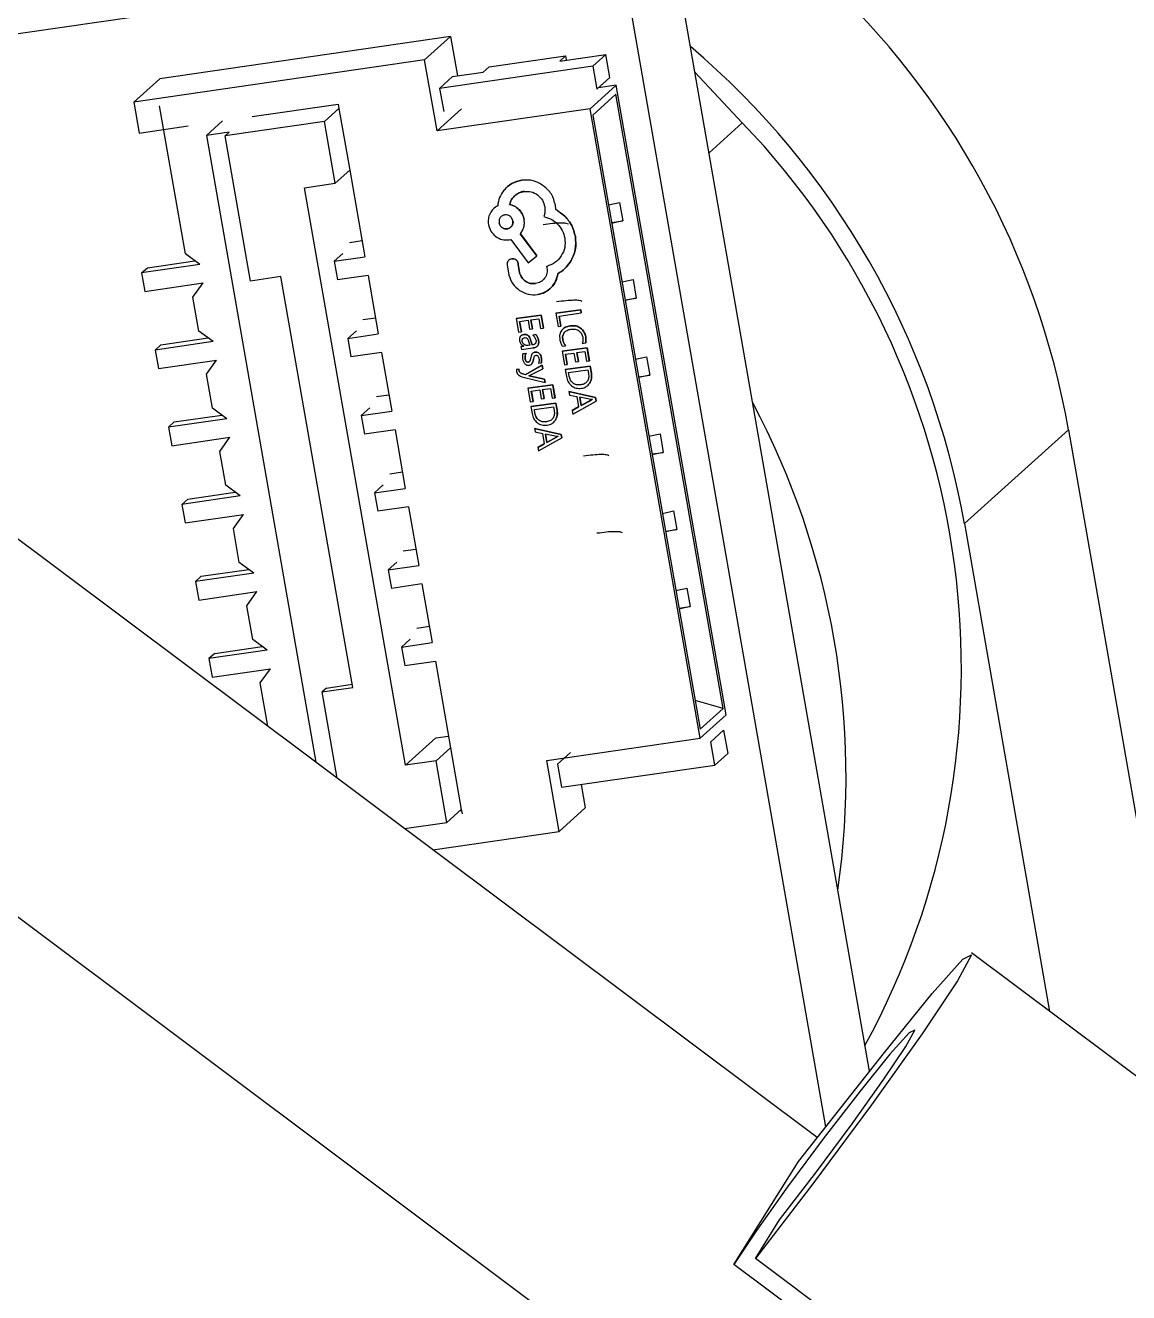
# Model space of a CAD drawing. Header units: millimetres. Extents: x -294 to 2792, y 5 to 1659.
# Drawn here: x 715.526 to 716.922, y 562.294 to 563.897 of the extents above; entities that cross this region are included whole.
import ezdxf

# ---------------------------------------------------------------- set-up
doc = ezdxf.new("R2010")
doc.units = ezdxf.units.MM
doc.layers.get('0').update_dxf_attribs({"lineweight": 18})

msp = doc.modelspace()

# ---------------------------------------------------------------- linework, layer by layer
at = {"color": 7, "linetype": 'Continuous', "lineweight": 25}
for p, q in [((716.5942, 562.5737), (716.3365, 564.0501)), ((714.743, 563.7743), (716.278, 563.9973)), ((716.278, 563.9973), (716.5387, 562.5034)), ((716.0644, 563.8832), (715.6965, 563.8297)), ((716.0644, 563.8832), (716.0315, 563.8535)), ((716.0644, 563.8832), (716.0731, 563.8333)), ((716.0315, 563.8535), (715.6636, 563.8001)), ((716.0472, 563.7637), (716.0315, 563.8535)), ((716.113, 563.8446), (716.2098, 563.8587)), ((716.2025, 563.8521), (716.2606, 563.8605)), ((716.2025, 563.8521), (716.2098, 563.8587)), ((716.2098, 563.8587), (716.2107, 563.8533)), ((716.2606, 563.8605), (716.2441, 563.8457)), ((716.2657, 563.8312), (716.2606, 563.8605)), ((716.2441, 563.8457), (716.0505, 563.8175)), ((716.0505, 563.8175), (716.0669, 563.8324)), ((716.0669, 563.8324), (716.1057, 563.838)), ((716.1057, 563.838), (716.113, 563.8446)), ((716.2441, 563.8457), (716.2493, 563.8164)), ((716.2493, 563.8164), (716.2657, 563.8312)), ((716.4334, 563.7741), (716.3735, 563.8378)), ((715.6965, 563.8297), (715.6636, 563.8001)), ((716.0505, 563.8175), (716.0556, 563.7882)), ((716.2737, 563.8215), (716.2408, 563.7918)), ((716.2737, 563.8215), (716.2513, 563.8183)), ((716.4128, 563.0249), (716.2737, 563.8215)), ((715.6636, 563.8001), (715.6704, 563.761)), ((716.2736, 563.8101), (716.2444, 563.7837)), ((716.4092, 563.033), (716.2736, 563.8101)), ((715.7288, 563.6081), (715.6961, 563.7955)), ((715.8134, 563.7818), (715.9221, 563.7976)), ((715.9231, 563.792), (715.9048, 563.7756)), ((715.9221, 563.7976), (715.9231, 563.792)), ((715.9231, 563.792), (715.9367, 563.7139)), ((716.2408, 563.7918), (716.0472, 563.7637)), ((716.078, 563.7915), (716.0472, 563.7637)), ((716.3799, 562.9952), (716.2408, 563.7918)), ((716.2444, 563.7837), (716.38, 563.0066)), ((715.6704, 563.761), (715.7322, 563.77)), ((715.7554, 563.758), (715.7757, 563.7763)), ((715.9048, 563.7756), (715.779, 563.7573)), ((715.9185, 563.6975), (715.9048, 563.7756)), ((716.3913, 563.7361), (716.4334, 563.7741)), ((715.7844, 563.7622), (715.7554, 563.758)), ((715.7554, 563.758), (715.8938, 562.9649)), ((715.779, 563.7573), (715.7844, 563.7622)), ((715.811, 563.5737), (715.779, 563.7573)), ((715.9185, 563.6975), (715.9367, 563.7139)), ((715.9367, 563.7139), (715.9559, 563.6043)), ((715.8797, 563.6918), (715.9185, 563.6975)), ((716.0073, 562.961), (715.8797, 563.6918)), ((716.1316, 563.6884), (716.1317, 563.6885)), ((716.2642, 563.6702), (716.2782, 563.6732)), ((716.2782, 563.6732), (716.2823, 563.6498)), ((716.139, 563.6707), (716.139, 563.6707)), ((716.1974, 563.6644), (716.1969, 563.6697)), ((716.1974, 563.6645), (716.2089, 563.6559)), ((716.2089, 563.6558), (716.1974, 563.6644)), ((716.2089, 563.6558), (716.2089, 563.6559)), ((716.1257, 563.6474), (716.1256, 563.6474)), ((716.2681, 563.6478), (716.2823, 563.6498)), ((716.2823, 563.6498), (716.2683, 563.6467)), ((716.528, 562.4899), (715.0134, 563.6243)), ((715.9523, 563.6245), (715.9363, 563.6222)), ((716.1384, 563.6258), (716.1407, 563.6261)), ((716.1407, 563.6261), (716.1626, 563.5967)), ((716.1733, 563.6054), (716.1525, 563.6335)), ((716.1526, 563.6335), (716.1733, 563.6054)), ((716.2222, 563.6299), (716.2222, 563.63)), ((715.747, 563.5947), (715.7288, 563.6081)), ((715.9281, 563.6086), (715.9171, 563.5987)), ((715.747, 563.5947), (715.6734, 563.584)), ((715.6734, 563.584), (715.6807, 563.5906)), ((715.6807, 563.5906), (715.7407, 563.5993)), ((715.9171, 563.5987), (715.9559, 563.6043)), ((715.9171, 563.5987), (715.9212, 563.5752)), ((716.1359, 563.5944), (716.1381, 563.5811)), ((716.1417, 563.6019), (716.1418, 563.602)), ((716.1499, 563.5959), (716.1499, 563.5945)), ((716.1499, 563.5945), (716.1499, 563.5959)), ((716.1499, 563.5959), (716.1499, 563.5959)), ((716.1499, 563.5945), (716.1516, 563.5844)), ((716.1516, 563.5843), (716.1499, 563.5945)), ((716.1499, 563.5945), (716.1499, 563.5945)), ((716.1626, 563.5967), (716.1733, 563.6054)), ((716.1733, 563.6054), (716.1733, 563.6054)), ((716.186, 563.5923), (716.1861, 563.5924)), ((716.186, 563.5923), (716.1863, 563.5905)), ((716.2157, 563.5976), (716.2157, 563.5976)), ((715.6734, 563.584), (715.6775, 563.5606)), ((715.8497, 563.5794), (715.811, 563.5737)), ((715.9405, 563.0594), (715.8497, 563.5794)), ((715.96, 563.5809), (715.9212, 563.5752)), ((715.96, 563.5809), (715.9729, 563.5067)), ((716.1516, 563.5843), (716.1516, 563.5844)), ((716.2812, 563.5725), (716.2952, 563.5756)), ((716.2952, 563.5756), (716.2993, 563.5522)), ((715.6775, 563.5606), (715.7511, 563.5713)), ((715.7383, 563.5534), (715.7511, 563.5713)), ((716.1718, 563.5705), (716.1718, 563.5705)), ((715.7458, 563.5104), (715.7383, 563.5534)), ((716.2851, 563.5501), (716.2993, 563.5522)), ((716.2993, 563.5522), (716.2853, 563.5491)), ((715.9694, 563.5269), (715.9533, 563.5246)), ((716.179, 563.5305), (716.1474, 563.5261)), ((716.1475, 563.5261), (716.179, 563.5305)), ((716.179, 563.5305), (716.1817, 563.5141)), ((716.179, 563.5305), (716.179, 563.5305)), ((716.1817, 563.5141), (716.179, 563.5305)), ((716.1975, 563.5331), (716.2291, 563.5374)), ((716.229, 563.5374), (716.1975, 563.533)), ((716.1975, 563.533), (716.1975, 563.5331)), ((716.1975, 563.533), (716.2003, 563.5163)), ((716.2018, 563.5294), (716.2297, 563.5333)), ((716.2018, 563.5294), (716.2039, 563.5168)), ((716.2039, 563.5167), (716.2018, 563.5294)), ((716.229, 563.5374), (716.2291, 563.5374)), ((716.2297, 563.5333), (716.229, 563.5374)), ((716.2291, 563.5374), (716.2297, 563.5333)), ((716.2297, 563.5333), (716.2297, 563.5333)), ((715.7641, 563.4971), (715.7458, 563.5104)), ((715.9451, 563.5109), (715.9342, 563.5011)), ((716.1474, 563.5261), (716.1475, 563.5261)), ((716.1474, 563.5261), (716.1503, 563.509)), ((716.1517, 563.5225), (716.1623, 563.524)), ((716.1517, 563.5225), (716.1539, 563.5095)), ((716.1539, 563.5095), (716.1517, 563.5225)), ((716.1623, 563.524), (716.1642, 563.5126)), ((716.1642, 563.5126), (716.1678, 563.5131)), ((716.1659, 563.5245), (716.176, 563.5259)), ((716.1678, 563.5131), (716.1659, 563.5245)), ((716.166, 563.5245), (716.1679, 563.5131)), ((716.1678, 563.5131), (716.1679, 563.5131)), ((716.176, 563.5259), (716.1781, 563.5136)), ((716.1781, 563.5136), (716.1817, 563.5141)), ((716.1817, 563.5141), (716.1817, 563.5141)), ((716.2003, 563.5163), (716.2039, 563.5167)), ((716.2039, 563.5168), (716.2039, 563.5167)), ((716.2157, 563.517), (716.2157, 563.5171)), ((716.2287, 563.5141), (716.2287, 563.5142)), ((715.7641, 563.4971), (715.6905, 563.4864)), ((715.6978, 563.493), (715.7578, 563.5017)), ((715.9342, 563.5011), (715.9729, 563.5067)), ((715.9342, 563.5011), (715.9383, 563.4776)), ((716.1503, 563.509), (716.1539, 563.5095)), ((716.1539, 563.5095), (716.1539, 563.5095)), ((716.155, 563.4973), (716.155, 563.4974)), ((716.1555, 563.5005), (716.1556, 563.5006)), ((716.157, 563.506), (716.157, 563.5061)), ((716.163, 563.4977), (716.1646, 563.4925)), ((716.1656, 563.4995), (716.1677, 563.4929)), ((716.1676, 563.4929), (716.1656, 563.4995)), ((716.1656, 563.4995), (716.1656, 563.4995)), ((716.1684, 563.5054), (716.1723, 563.5059)), ((716.1722, 563.5059), (716.1684, 563.5053)), ((716.1684, 563.5053), (716.1684, 563.5054)), ((716.1723, 563.5059), (716.1722, 563.5059)), ((716.1756, 563.4983), (716.1757, 563.4984)), ((716.2062, 563.4998), (716.2062, 563.4998)), ((716.2082, 563.5084), (716.2082, 563.5084)), ((716.231, 563.4948), (716.2353, 563.4954)), ((716.2353, 563.5031), (716.2353, 563.4954)), ((716.2353, 563.5031), (716.2353, 563.5031)), ((716.2353, 563.4954), (716.2353, 563.5031)), ((716.2353, 563.4954), (716.2353, 563.4954)), ((715.6905, 563.4864), (715.6978, 563.493)), ((715.6905, 563.4864), (715.6946, 563.463)), ((715.977, 563.4832), (715.9383, 563.4776)), ((715.977, 563.4832), (715.9899, 563.4091)), ((716.1533, 563.491), (716.1568, 563.4914)), ((716.1568, 563.4914), (716.1533, 563.4909)), ((716.1533, 563.4909), (716.1533, 563.491)), ((716.1533, 563.4909), (716.154, 563.487)), ((716.154, 563.487), (716.1685, 563.489)), ((716.1557, 563.4817), (716.1598, 563.4823)), ((716.1597, 563.4822), (716.1557, 563.4817)), ((716.1557, 563.4817), (716.1557, 563.4817)), ((716.1576, 563.4933), (716.1576, 563.4933)), ((716.1598, 563.4823), (716.1597, 563.4822)), ((716.1646, 563.4925), (716.1625, 563.4922)), ((716.1647, 563.4925), (716.1625, 563.4922)), ((716.1625, 563.4922), (716.1625, 563.4922)), ((716.1676, 563.4929), (716.1677, 563.4929)), ((716.168, 563.4822), (716.168, 563.4822)), ((716.1691, 563.4744), (716.1704, 563.4786)), ((716.1713, 563.4838), (716.1714, 563.4838)), ((716.1766, 563.4819), (716.1766, 563.4819)), ((716.2371, 563.4891), (716.2055, 563.4848)), ((716.2055, 563.4848), (716.2056, 563.4848)), ((716.2055, 563.4848), (716.2084, 563.4677)), ((716.2056, 563.4848), (716.2371, 563.4892)), ((716.2058, 563.4913), (716.2097, 563.4919)), ((716.2097, 563.4919), (716.2097, 563.4919)), ((716.2098, 563.4812), (716.2204, 563.4826)), ((716.212, 563.4682), (716.2098, 563.4812)), ((716.2099, 563.4812), (716.212, 563.4682)), ((716.2204, 563.4826), (716.2223, 563.4713)), ((716.224, 563.4831), (716.2341, 563.4845)), ((716.226, 563.4718), (716.224, 563.4831)), ((716.2241, 563.4832), (716.226, 563.4718)), ((716.2341, 563.4845), (716.2362, 563.4722)), ((716.2371, 563.4892), (716.2399, 563.4728)), ((716.2371, 563.4891), (716.2371, 563.4892)), ((716.2398, 563.4727), (716.2371, 563.4891)), ((715.6946, 563.463), (715.7682, 563.4736)), ((715.7554, 563.4558), (715.7682, 563.4736)), ((716.1512, 563.4624), (716.1476, 563.4619)), ((716.1477, 563.4619), (716.1512, 563.4624)), ((716.1511, 563.4601), (716.1512, 563.4624)), ((716.1587, 563.4754), (716.1587, 563.4754)), ((716.1803, 563.4673), (716.1593, 563.4552)), ((716.1594, 563.4553), (716.1804, 563.4673)), ((716.1625, 563.4711), (716.1625, 563.4711)), ((716.1658, 563.4769), (716.1645, 563.4724)), ((716.1645, 563.4724), (716.1645, 563.4725)), ((716.1651, 563.4545), (716.1811, 563.4628)), ((716.1671, 563.4689), (716.1671, 563.4689)), ((716.1755, 563.4698), (716.1793, 563.4703)), ((716.1794, 563.4759), (716.1793, 563.4704)), ((716.1793, 563.4703), (716.1794, 563.4759)), ((716.1793, 563.4703), (716.1793, 563.4704)), ((716.1794, 563.4759), (716.1794, 563.4759)), ((716.1811, 563.4628), (716.1803, 563.4673)), ((716.1803, 563.4673), (716.1804, 563.4673)), ((716.1804, 563.4673), (716.1811, 563.4628)), ((716.1811, 563.4628), (716.1811, 563.4628)), ((716.2084, 563.4677), (716.212, 563.4682)), ((716.2094, 563.4617), (716.241, 563.4661)), ((716.241, 563.466), (716.2094, 563.4617)), ((716.212, 563.4682), (716.212, 563.4682)), ((716.2223, 563.4713), (716.226, 563.4718)), ((716.226, 563.4718), (716.226, 563.4718)), ((716.2362, 563.4722), (716.2398, 563.4727)), ((716.2398, 563.4727), (716.2399, 563.4728)), ((716.241, 563.4661), (716.2425, 563.457)), ((716.241, 563.466), (716.241, 563.4661)), ((716.2425, 563.4569), (716.241, 563.466)), ((716.2983, 563.4749), (716.3123, 563.478)), ((716.3123, 563.478), (716.3164, 563.4546)), ((715.7629, 563.4128), (715.7554, 563.4558)), ((716.1476, 563.4619), (716.1477, 563.4593)), ((716.1549, 563.4564), (716.155, 563.4565)), ((716.1593, 563.4552), (716.1549, 563.4564)), ((716.155, 563.4565), (716.1594, 563.4553)), ((716.1563, 563.4522), (716.184, 563.4455)), ((716.1593, 563.4552), (716.1594, 563.4553)), ((716.1634, 563.4538), (716.1651, 563.4545)), ((716.1634, 563.4537), (716.1653, 563.4535)), ((716.1653, 563.4534), (716.1634, 563.4537)), ((716.1653, 563.4535), (716.1833, 563.4496)), ((716.1653, 563.4534), (716.1653, 563.4535)), ((716.1833, 563.4496), (716.1653, 563.4534)), ((716.1833, 563.4496), (716.184, 563.4455)), ((716.184, 563.4455), (716.1833, 563.4496)), ((716.1833, 563.4496), (716.1833, 563.4496)), ((716.2094, 563.4617), (716.2094, 563.4617)), ((716.2094, 563.4617), (716.2109, 563.4529)), ((716.2137, 563.4581), (716.238, 563.4614)), ((716.2145, 563.4534), (716.2137, 563.4581)), ((716.2145, 563.4535), (716.2137, 563.4581)), ((716.2145, 563.4534), (716.2145, 563.4535)), ((716.238, 563.4614), (716.2388, 563.4566)), ((716.2425, 563.4569), (716.2425, 563.457)), ((716.3022, 563.4525), (716.3164, 563.4546)), ((716.3164, 563.4546), (716.3024, 563.4515)), ((716.1622, 563.4381), (716.1937, 563.4424)), ((716.1937, 563.4424), (716.1622, 563.4381)), ((716.1622, 563.4381), (716.1622, 563.4381)), ((716.1622, 563.4381), (716.165, 563.4209)), ((716.1664, 563.4344), (716.1771, 563.4359)), ((716.1686, 563.4214), (716.1664, 563.4344)), ((716.1665, 563.4345), (716.1687, 563.4215)), ((716.1771, 563.4359), (716.179, 563.4245)), ((716.1807, 563.4364), (716.1908, 563.4378)), ((716.1807, 563.4364), (716.1826, 563.4251)), ((716.1826, 563.425), (716.1807, 563.4364)), ((716.184, 563.4455), (716.184, 563.4455)), ((716.1908, 563.4378), (716.1928, 563.4255)), ((716.1937, 563.4424), (716.1965, 563.4261)), ((716.1937, 563.4424), (716.1937, 563.4424)), ((716.1964, 563.426), (716.1937, 563.4424)), ((716.2476, 563.4263), (716.214, 563.434)), ((716.214, 563.434), (716.2141, 563.434)), ((716.214, 563.434), (716.2148, 563.4295)), ((716.2141, 563.434), (716.2476, 563.4263)), ((716.2193, 563.4444), (716.2194, 563.4445)), ((716.2291, 563.4423), (716.2291, 563.4423)), ((716.2403, 563.4443), (716.2403, 563.4444)), ((715.9864, 563.4293), (715.9704, 563.427)), ((716.165, 563.4209), (716.1686, 563.4214)), ((716.1976, 563.4193), (716.166, 563.4149)), ((716.166, 563.4149), (716.1661, 563.415)), ((716.166, 563.4149), (716.1675, 563.4062)), ((716.1661, 563.415), (716.1976, 563.4193)), ((716.1687, 563.4215), (716.1686, 563.4214)), ((716.1703, 563.4113), (716.1946, 563.4147)), ((716.179, 563.4245), (716.1826, 563.425)), ((716.1826, 563.425), (716.1826, 563.4251)), ((716.1928, 563.4255), (716.1964, 563.426)), ((716.1946, 563.4147), (716.1954, 563.4099)), ((716.1964, 563.426), (716.1965, 563.4261)), ((716.1976, 563.4193), (716.1991, 563.4103)), ((716.1976, 563.4193), (716.1976, 563.4193)), ((716.1991, 563.4102), (716.1976, 563.4193)), ((716.2148, 563.4295), (716.2239, 563.4276)), ((716.2181, 563.41), (716.2262, 563.4144)), ((716.2261, 563.4144), (716.2181, 563.4099)), ((716.2188, 563.4054), (716.2483, 563.4219)), ((716.2239, 563.4276), (716.2261, 563.4144)), ((716.2416, 563.4239), (716.2277, 563.4268)), ((716.2277, 563.4268), (716.2295, 563.4161)), ((716.2295, 563.4162), (716.2278, 563.4268)), ((716.2418, 563.4228), (716.2295, 563.4162)), ((716.2295, 563.4161), (716.2418, 563.4227)), ((716.2295, 563.4162), (716.2295, 563.4161)), ((716.2439, 563.4236), (716.2416, 563.4239)), ((716.2439, 563.4236), (716.2418, 563.4227)), ((716.2476, 563.4263), (716.2484, 563.4219)), ((716.2476, 563.4263), (716.2476, 563.4263)), ((716.2483, 563.4219), (716.2476, 563.4263)), ((716.2484, 563.4219), (716.2483, 563.4219)), ((715.7811, 563.3995), (715.7075, 563.3888)), ((715.7148, 563.3954), (715.7748, 563.4041)), ((715.7811, 563.3995), (715.7629, 563.4128)), ((715.9622, 563.4133), (715.9512, 563.4034)), ((715.9512, 563.4034), (715.9899, 563.4091)), ((715.9512, 563.4034), (715.9553, 563.38)), ((716.1711, 563.4067), (716.1703, 563.4114)), ((716.1711, 563.4067), (716.1703, 563.4113)), ((716.1711, 563.4067), (716.1711, 563.4067)), ((716.1991, 563.4102), (716.1991, 563.4103)), ((716.2181, 563.4099), (716.2181, 563.41)), ((716.2181, 563.4099), (716.2188, 563.4054)), ((715.7075, 563.3888), (715.7148, 563.3954)), ((715.7075, 563.3888), (715.7116, 563.3653)), ((715.994, 563.3856), (715.9553, 563.38)), ((715.994, 563.3856), (716.007, 563.3114)), ((716.1707, 563.3873), (716.2043, 563.3796)), ((716.2042, 563.3795), (716.1707, 563.3873)), ((716.1707, 563.3873), (716.1707, 563.3873)), ((716.1707, 563.3873), (716.1714, 563.3828)), ((716.1714, 563.3828), (716.1806, 563.3809)), ((716.176, 563.3977), (716.176, 563.3977)), ((716.1857, 563.3956), (716.1857, 563.3956)), ((716.1969, 563.3976), (716.197, 563.3977)), ((716.846, 563.3853), (716.7144, 563.2667)), ((716.846, 563.3853), (716.9973, 562.5183)), ((715.7116, 563.3653), (715.7852, 563.376)), ((715.7724, 563.3582), (715.7852, 563.376)), ((716.1747, 563.3632), (716.1828, 563.3677)), ((716.1828, 563.3676), (716.1747, 563.3632)), ((716.1754, 563.3587), (716.205, 563.3751)), ((716.1806, 563.3809), (716.1828, 563.3676)), ((716.1982, 563.3771), (716.1843, 563.3801)), ((716.1843, 563.3801), (716.1861, 563.3694)), ((716.1862, 563.3694), (716.1844, 563.3801)), ((716.1861, 563.3694), (716.1984, 563.376)), ((716.1862, 563.3694), (716.1861, 563.3694)), ((716.1985, 563.3761), (716.1862, 563.3694)), ((716.2005, 563.3769), (716.1982, 563.3771)), ((716.2005, 563.3769), (716.1984, 563.376)), ((716.2042, 563.3795), (716.2043, 563.3796)), ((716.205, 563.3751), (716.2042, 563.3795)), ((716.2043, 563.3796), (716.205, 563.3752)), ((716.205, 563.3752), (716.205, 563.3751)), ((716.3153, 563.3773), (716.3293, 563.3804)), ((716.3293, 563.3804), (716.3334, 563.3569)), ((715.7799, 563.3152), (715.7724, 563.3582)), ((716.1747, 563.3632), (716.1754, 563.3587)), ((716.1747, 563.3632), (716.1747, 563.3632)), ((716.3192, 563.3549), (716.3334, 563.3569)), ((716.3334, 563.3569), (716.3194, 563.3539)), ((716.0035, 563.3317), (715.9874, 563.3293)), ((715.7319, 563.2977), (715.7918, 563.3064)), ((715.7981, 563.3018), (715.7799, 563.3152)), ((715.9792, 563.3157), (715.9682, 563.3058)), ((715.9682, 563.3058), (716.007, 563.3114)), ((715.9682, 563.3058), (715.9723, 563.2824)), ((717.8286, 561.0372), (714.8095, 563.2984)), ((715.7981, 563.3018), (715.7245, 563.2911)), ((715.7245, 563.2911), (715.7319, 563.2977)), ((715.7245, 563.2911), (715.7286, 563.2677)), ((716.0111, 563.288), (715.9723, 563.2824)), ((716.0111, 563.288), (716.024, 563.2138)), ((715.7286, 563.2677), (715.8022, 563.2784)), ((715.7895, 563.2605), (715.8022, 563.2784)), ((716.3323, 563.2797), (716.3463, 563.2828)), ((716.3463, 563.2828), (716.3504, 563.2593)), ((715.797, 563.2176), (715.7895, 563.2605)), ((716.3363, 563.2573), (716.3504, 563.2593)), ((716.3504, 563.2593), (716.3364, 563.2562)), ((716.7144, 563.2667), (716.8221, 562.6495)), ((716.0205, 563.234), (716.0045, 563.2317)), ((715.7489, 563.2001), (715.8089, 563.2088)), ((715.8152, 563.2042), (715.797, 563.2176)), ((715.9963, 563.2181), (715.9853, 563.2082)), ((715.9853, 563.2082), (716.024, 563.2138)), ((715.9853, 563.2082), (715.9894, 563.1847)), ((715.8152, 563.2042), (715.7416, 563.1935)), ((715.7416, 563.1935), (715.7489, 563.2001)), ((715.7416, 563.1935), (715.7457, 563.1701)), ((716.0281, 563.1904), (715.9894, 563.1847)), ((716.0281, 563.1904), (716.0411, 563.1162)), ((715.7457, 563.1701), (715.8193, 563.1808)), ((715.8065, 563.1629), (715.8193, 563.1808)), ((716.3494, 563.1821), (716.3634, 563.1851)), ((716.3634, 563.1851), (716.3675, 563.1617)), ((715.814, 563.12), (715.8065, 563.1629)), ((716.3533, 563.1596), (716.3675, 563.1617)), ((716.3675, 563.1617), (716.3535, 563.1586)), ((716.0375, 563.1364), (716.0215, 563.1341)), ((715.7659, 563.1025), (715.8259, 563.1112)), ((715.8322, 563.1066), (715.814, 563.12)), ((716.0133, 563.1204), (716.0023, 563.1106)), ((716.0023, 563.1106), (716.0411, 563.1162)), ((716.0023, 563.1106), (716.0064, 563.0871)), ((715.8322, 563.1066), (715.7586, 563.0959)), ((715.7659, 563.1025), (715.7586, 563.0959)), ((715.7586, 563.0959), (715.7627, 563.0725)), ((715.7627, 563.0725), (715.8363, 563.0832)), ((715.8235, 563.0653), (715.8363, 563.0832)), ((716.0064, 563.0871), (716.0451, 563.0928)), ((716.0451, 563.0928), (716.0643, 562.9831)), ((715.8331, 563.0104), (715.8235, 563.0653)), ((715.9072, 563.0587), (715.9397, 563.0635)), ((715.9017, 563.0538), (715.9405, 563.0594)), ((715.9072, 563.0587), (715.9017, 563.0538)), ((715.9208, 562.9447), (715.9017, 563.0538)), ((716.4092, 563.033), (716.3737, 563.043)), ((716.38, 563.0066), (716.4092, 563.033)), ((716.3799, 562.9952), (716.4128, 563.0249)), ((716.0457, 562.9956), (716.0617, 562.998)), ((716.4098, 563.0053), (716.3934, 562.9905)), ((716.4098, 563.0053), (716.415, 562.976)), ((716.0457, 562.9956), (716.0073, 562.961)), ((716.0643, 562.9831), (716.046, 562.9666)), ((716.0643, 562.9831), (716.0779, 562.905)), ((716.1862, 562.9671), (716.3799, 562.9952)), ((716.3985, 562.9612), (716.3934, 562.9905)), ((716.046, 562.9666), (716.0073, 562.961)), ((716.0596, 562.8885), (716.046, 562.9666)), ((716.2019, 562.8773), (716.1862, 562.9671)), ((716.1997, 562.9623), (716.2162, 562.9772)), ((716.3985, 562.9612), (716.415, 562.976)), ((716.1997, 562.9623), (716.2048, 562.9331)), ((716.2048, 562.9331), (716.3985, 562.9612)), ((716.2296, 562.9367), (716.2348, 562.907)), ((716.0596, 562.8885), (716.0779, 562.905)), ((716.0782, 562.9035), (716.0758, 562.9032)), ((716.0779, 562.905), (716.0789, 562.8995)), ((716.2019, 562.8773), (716.2348, 562.907)), ((716.0061, 562.8808), (716.0596, 562.8885)), ((716.0418, 562.854), (716.2019, 562.8773)), ((717.2031, 562.3642), (716.7233, 562.7235)), ((716.5043, 562.4598), (716.6131, 562.5977)), ((716.4228, 562.3294), (716.5043, 562.4598)), ((716.4499, 562.337), (716.4805, 562.3859)), ((716.9025, 561.9701), (716.4228, 562.3294)), ((716.9297, 561.9777), (716.4499, 562.337))]:
    msp.add_line(p, q, dxfattribs=at)
for points in [[(716.6131, 562.5977), (716.6735, 562.6722), (716.7122, 562.7155), (716.7235, 562.7211), (716.7055, 562.688), (716.6611, 562.6213), (716.5969, 562.5312), (716.5228, 562.4313), (716.4499, 562.337)], [(716.4805, 562.3859), (716.526, 562.4448), (716.5724, 562.5072), (716.6125, 562.5636), (716.6403, 562.6052), (716.6515, 562.6259), (716.6445, 562.6225), (716.6202, 562.5954), (716.5825, 562.5488), (716.537, 562.4898), (716.4907, 562.4274), (716.4505, 562.3711), (716.4228, 562.3294)]]:
    msp.add_lwpolyline(points, dxfattribs=at)
for centre, radius, start, end in [((715.7274, 563.0864), 1.6346, 24.4781, 86.4393), ((715.8385, 563.2088), 1.0229, 9.9387, 84.3166), ((715.704, 563.0879), 1.0261, 10.0324, 49.6837), ((715.7132, 563.0842), 0.9973, 331.3596, 43.7688), ((715.5608, 562.9472), 1.0038, 351.7391, 28.0599)]:
    msp.add_arc(centre, radius, start, end, dxfattribs=at)
for points, knots in [([(716.1316, 563.6884), (716.1296, 563.6855), (716.1256, 563.6796), (716.1244, 563.6724), (716.1239, 563.6689)], [0, 0, 0, 0, 0.01078456, 0.02158057, 0.02158057, 0.02158057, 0.02158057]), ([(716.1545, 563.7013), (716.15, 563.7003), (716.1411, 563.6982), (716.1348, 563.6917), (716.1316, 563.6884)], [0, 0, 0, 0, 0.01365222, 0.0273584, 0.0273584, 0.0273584, 0.0273584]), ([(716.1317, 563.6885), (716.1348, 563.6917), (716.1412, 563.6983), (716.1501, 563.7003), (716.1545, 563.7013)], [0, 0, 0, 0, 0.01370614, 0.02735783, 0.02735783, 0.02735783, 0.02735783]), ([(716.1574, 563.6872), (716.1552, 563.6867), (716.1509, 563.6857), (716.1455, 563.6819), (716.1411, 563.6769), (716.1397, 563.6728), (716.139, 563.6707)], [0, 0, 0, 0, 0.00662813, 0.0133487, 0.01981945, 0.02638223, 0.02638223, 0.02638223, 0.02638223]), ([(716.139, 563.6707), (716.1397, 563.6728), (716.1411, 563.6769), (716.1454, 563.6818), (716.1508, 563.6857), (716.1552, 563.6866), (716.1573, 563.6871)], [0, 0, 0, 0, 0.00656279, 0.01303353, 0.01975411, 0.02638223, 0.02638223, 0.02638223, 0.02638223]), ([(716.1818, 563.6942), (716.1776, 563.6968), (716.1691, 563.702), (716.1594, 563.7015), (716.1545, 563.7013)], [0, 0, 0, 0, 0.01474572, 0.02955581, 0.02955581, 0.02955581, 0.02955581]), ([(716.1573, 563.6871), (716.1603, 563.6872), (716.1663, 563.6874), (716.1746, 563.683), (716.1811, 563.6764), (716.1827, 563.6705), (716.1835, 563.6676)], [0, 0, 0, 0, 0.00920937, 0.01840139, 0.02764286, 0.03679347, 0.03679347, 0.03679347, 0.03679347]), ([(716.1969, 563.6697), (716.1957, 563.6745), (716.1931, 563.6842), (716.1856, 563.6909), (716.1818, 563.6942)], [0, 0, 0, 0, 0.01498745, 0.03008364, 0.03008364, 0.03008364, 0.03008364]), ([(716.1239, 563.6689), (716.1219, 563.6677), (716.1179, 563.6652), (716.1139, 563.6593), (716.1116, 563.6525), (716.112, 563.6477), (716.1122, 563.6453)], [0, 0, 0, 0, 0.00707754, 0.01412659, 0.02136327, 0.02856053, 0.02856053, 0.02856053, 0.02856053]), ([(716.1431, 563.6498), (716.1428, 563.6509), (716.1422, 563.6532), (716.1401, 563.6553), (716.1381, 563.6566), (716.1359, 563.6575), (716.1335, 563.6576), (716.1312, 563.6571), (716.1291, 563.6561), (716.1274, 563.6545), (716.1262, 563.6525), (716.1255, 563.6503), (716.1256, 563.6486), (716.1256, 563.6474)], [0, 0, 0, 0, 0.00348116, 0.00697361, 0.00873627, 0.01046432, 0.01410131, 0.01586756, 0.01759671, 0.02123012, 0.02296658, 0.02466827, 0.02823377, 0.02823377, 0.02823377, 0.02823377]), ([(716.139, 563.6707), (716.1412, 563.6701), (716.1456, 563.6687), (716.1512, 563.6642), (716.1556, 563.6585), (716.1568, 563.6539), (716.1573, 563.6515)], [0, 0, 0, 0, 0.00696909, 0.01406764, 0.02126146, 0.02848086, 0.02848086, 0.02848086, 0.02848086]), ([(716.1573, 563.6515), (716.1567, 563.6538), (716.1556, 563.6584), (716.1511, 563.6642), (716.1456, 563.6687), (716.1411, 563.67), (716.139, 563.6707)], [0, 0, 0, 0, 0.00721941, 0.01441322, 0.02151177, 0.02848086, 0.02848086, 0.02848086, 0.02848086]), ([(716.1835, 563.6676), (716.1837, 563.6655), (716.1841, 563.6612), (716.1828, 563.6572), (716.1822, 563.6552)], [0, 0, 0, 0, 0.00631779, 0.01279019, 0.01279019, 0.01279019, 0.01279019]), ([(716.1822, 563.6552), (716.1854, 563.6543), (716.1918, 563.6525), (716.1999, 563.6461), (716.2062, 563.6378), (716.2079, 563.6312), (716.2088, 563.6278)], [0, 0, 0, 0, 0.01018306, 0.02025573, 0.03063539, 0.04105547, 0.04105547, 0.04105547, 0.04105547]), ([(716.2089, 563.6559), (716.2122, 563.652), (716.2187, 563.6444), (716.221, 563.6347), (716.2222, 563.63)], [0, 0, 0, 0, 0.01506141, 0.02991672, 0.02991672, 0.02991672, 0.02991672]), ([(716.2222, 563.6299), (716.221, 563.6347), (716.2186, 563.6444), (716.2122, 563.652), (716.2089, 563.6558)], [0, 0, 0, 0, 0.01485242, 0.02991678, 0.02991678, 0.02991678, 0.02991678]), ([(716.1122, 563.6453), (716.113, 563.6423), (716.1146, 563.6365), (716.1212, 563.6298), (716.1294, 563.6255), (716.1355, 563.6257), (716.1384, 563.6258)], [0, 0, 0, 0, 0.00920926, 0.01840118, 0.02764255, 0.03679305, 0.03679305, 0.03679305, 0.03679305]), ([(716.1256, 563.6474), (716.126, 563.6462), (716.1266, 563.6439), (716.1288, 563.6417), (716.1307, 563.6405), (716.1329, 563.6397), (716.1353, 563.6396), (716.1376, 563.6401), (716.1397, 563.641), (716.1414, 563.6427), (716.1426, 563.6447), (716.1433, 563.6468), (716.1432, 563.6486), (716.1431, 563.6498)], [0, 0, 0, 0, 0.00355351, 0.00709703, 0.00883376, 0.01053573, 0.0141018, 0.01586862, 0.01759817, 0.02123166, 0.02296839, 0.02467036, 0.02823643, 0.02823643, 0.02823643, 0.02823643]), ([(716.1432, 563.6498), (716.1433, 563.6486), (716.1434, 563.6469), (716.1426, 563.6447), (716.1414, 563.6427), (716.1397, 563.6411), (716.1376, 563.6401), (716.1353, 563.6396), (716.133, 563.6397), (716.1308, 563.6405), (716.1288, 563.6418), (716.1267, 563.644), (716.126, 563.6463), (716.1257, 563.6474)], [0, 0, 0, 0, 0.00356607, 0.00526804, 0.00700477, 0.01063826, 0.01236781, 0.01413463, 0.0177007, 0.01940267, 0.0211394, 0.02468292, 0.02823643, 0.02823643, 0.02823643, 0.02823643]), ([(716.1525, 563.6335), (716.1535, 563.6348), (716.1554, 563.6373), (716.1571, 563.6418), (716.1579, 563.6466), (716.1575, 563.6498), (716.1573, 563.6515)], [0, 0, 0, 0, 0.00492175, 0.00963399, 0.01437981, 0.01939742, 0.01939742, 0.01939742, 0.01939742]), ([(716.2088, 563.6278), (716.2091, 563.6239), (716.2096, 563.616), (716.2047, 563.6051), (716.1969, 563.5963), (716.1896, 563.5936), (716.186, 563.5923)], [0, 0, 0, 0, 0.01184271, 0.02367347, 0.03548172, 0.04714183, 0.04714183, 0.04714183, 0.04714183]), ([(716.2222, 563.63), (716.2227, 563.6243), (716.2235, 563.6128), (716.2183, 563.6027), (716.2157, 563.5976)], [0, 0, 0, 0, 0.01695708, 0.03430114, 0.03430114, 0.03430114, 0.03430114]), ([(716.2157, 563.5976), (716.2183, 563.6027), (716.2235, 563.6128), (716.2226, 563.6242), (716.2222, 563.6299)], [0, 0, 0, 0, 0.01734954, 0.03430163, 0.03430163, 0.03430163, 0.03430163]), ([(716.1417, 563.6019), (716.1409, 563.6017), (716.1391, 563.6013), (716.1372, 563.5994), (716.1359, 563.5971), (716.1359, 563.5953), (716.1359, 563.5944)], [0, 0, 0, 0, 0.00271002, 0.00535429, 0.00805211, 0.01069812, 0.01069812, 0.01069812, 0.01069812]), ([(716.1499, 563.5959), (716.1496, 563.5968), (716.1492, 563.5982), (716.1481, 563.5997), (716.1467, 563.6009), (716.1445, 563.602), (716.1427, 563.602), (716.1417, 563.6019)], [0, 0, 0, 0, 0.00288157, 0.00426045, 0.00567152, 0.00850229, 0.01131867, 0.01131867, 0.01131867, 0.01131867]), ([(716.1418, 563.602), (716.1427, 563.602), (716.1446, 563.602), (716.1467, 563.6009), (716.1481, 563.5997), (716.1493, 563.5982), (716.1496, 563.5968), (716.1499, 563.5959)], [0, 0, 0, 0, 0.00281638, 0.00564715, 0.00705822, 0.00843709, 0.01131867, 0.01131867, 0.01131867, 0.01131867]), ([(716.2157, 563.5976), (716.2135, 563.5946), (716.2092, 563.5887), (716.203, 563.5849), (716.2, 563.5829)], [0, 0, 0, 0, 0.01113853, 0.02183456, 0.02183456, 0.02183456, 0.02183456]), ([(716.2, 563.5829), (716.203, 563.5848), (716.2092, 563.5887), (716.2135, 563.5946), (716.2157, 563.5976)], [0, 0, 0, 0, 0.01069314, 0.0218346, 0.0218346, 0.0218346, 0.0218346]), ([(716.1381, 563.5811), (716.1395, 563.5773), (716.1421, 563.5696), (716.1485, 563.5645), (716.1517, 563.5619)], [0, 0, 0, 0, 0.01212908, 0.02439314, 0.02439314, 0.02439314, 0.02439314]), ([(716.1516, 563.5844), (716.1523, 563.5822), (716.1538, 563.578), (716.1589, 563.5732), (716.1651, 563.5702), (716.1696, 563.5704), (716.1718, 563.5705)], [0, 0, 0, 0, 0.00680106, 0.01365513, 0.02043438, 0.02733285, 0.02733285, 0.02733285, 0.02733285]), ([(716.1718, 563.5705), (716.1695, 563.5704), (716.1651, 563.5702), (716.1589, 563.5732), (716.1538, 563.5779), (716.1523, 563.5822), (716.1516, 563.5843)], [0, 0, 0, 0, 0.00689846, 0.01367772, 0.02053179, 0.02733285, 0.02733285, 0.02733285, 0.02733285]), ([(716.1863, 563.5905), (716.1865, 563.5881), (716.1867, 563.5846), (716.1852, 563.5802), (716.1828, 563.5763), (716.1785, 563.5721), (716.174, 563.571), (716.1718, 563.5705)], [0, 0, 0, 0, 0.00704353, 0.01048522, 0.01405813, 0.02110787, 0.02806724, 0.02806724, 0.02806724, 0.02806724]), ([(716.2, 563.5829), (716.1993, 563.5797), (716.1978, 563.5732), (716.1919, 563.5652), (716.1841, 563.5589), (716.1776, 563.5573), (716.1744, 563.5565)], [0, 0, 0, 0, 0.00993905, 0.01998423, 0.03000068, 0.03994881, 0.03994881, 0.03994881, 0.03994881]), ([(716.1744, 563.5565), (716.1776, 563.5573), (716.184, 563.5589), (716.1918, 563.5651), (716.1978, 563.5732), (716.1993, 563.5797), (716.2, 563.5829)], [0, 0, 0, 0, 0.00994813, 0.01996458, 0.03000976, 0.03994881, 0.03994881, 0.03994881, 0.03994881]), ([(716.1517, 563.5619), (716.1552, 563.5599), (716.1623, 563.5559), (716.1703, 563.5563), (716.1744, 563.5565)], [0, 0, 0, 0, 0.0121301, 0.02430974, 0.02430974, 0.02430974, 0.02430974]), ([(716.2049, 563.5114), (716.2044, 563.5106), (716.2033, 563.509), (716.202, 563.5051), (716.2023, 563.502), (716.2025, 563.4999)], [0, 0, 0, 0, 0.00296163, 0.00590193, 0.01224318, 0.01224318, 0.01224318, 0.01224318]), ([(716.2157, 563.517), (716.2135, 563.5166), (716.2104, 563.5159), (716.2069, 563.5136), (716.2056, 563.5121), (716.2049, 563.5114)], [0, 0, 0, 0, 0.00656822, 0.00956799, 0.01253099, 0.01253099, 0.01253099, 0.01253099]), ([(716.205, 563.5114), (716.2056, 563.5122), (716.2069, 563.5136), (716.2104, 563.5159), (716.2136, 563.5166), (716.2157, 563.5171)], [0, 0, 0, 0, 0.002963, 0.00596277, 0.01253099, 0.01253099, 0.01253099, 0.01253099]), ([(716.2082, 563.5084), (716.2087, 563.509), (716.2097, 563.5101), (716.2125, 563.5119), (716.2149, 563.5124), (716.2166, 563.5128)], [0, 0, 0, 0, 0.002316437, 0.00467167, 0.009840842, 0.009840842, 0.009840842, 0.009840842]), ([(716.2157, 563.5171), (716.2181, 563.5172), (716.2215, 563.5174), (716.2259, 563.516), (716.2278, 563.5148), (716.2287, 563.5142)], [0, 0, 0, 0, 0.00718156, 0.010492, 0.01379331, 0.01379331, 0.01379331, 0.01379331]), ([(716.2287, 563.5141), (716.2278, 563.5147), (716.2259, 563.5159), (716.2215, 563.5174), (716.218, 563.5172), (716.2157, 563.517)], [0, 0, 0, 0, 0.00330131, 0.00661175, 0.01379331, 0.01379331, 0.01379331, 0.01379331]), ([(716.2166, 563.5128), (716.2185, 563.5129), (716.2211, 563.5131), (716.2245, 563.512), (716.226, 563.5112), (716.2267, 563.5107)], [0, 0, 0, 0, 0.00557052, 0.00809244, 0.01056744, 0.01056744, 0.01056744, 0.01056744]), ([(716.2267, 563.5107), (716.2273, 563.5102), (716.2286, 563.5092), (716.2306, 563.5066), (716.2312, 563.5042), (716.2316, 563.5026)], [0, 0, 0, 0, 0.002444796, 0.004841313, 0.009906228, 0.009906228, 0.009906228, 0.009906228]), ([(716.2287, 563.5142), (716.2296, 563.5135), (716.2312, 563.5121), (716.2339, 563.5085), (716.2348, 563.5053), (716.2353, 563.5031)], [0, 0, 0, 0, 0.0032983, 0.00652602, 0.01330269, 0.01330269, 0.01330269, 0.01330269]), ([(716.2353, 563.5031), (716.2347, 563.5053), (716.2339, 563.5085), (716.2312, 563.5121), (716.2295, 563.5134), (716.2287, 563.5141)], [0, 0, 0, 0, 0.00677668, 0.01000439, 0.01330269, 0.01330269, 0.01330269, 0.01330269]), ([(716.1525, 563.5034), (716.1521, 563.5026), (716.1513, 563.5009), (716.1515, 563.4989), (716.1516, 563.4979)], [0, 0, 0, 0, 0.002723107, 0.005764685, 0.005764685, 0.005764685, 0.005764685]), ([(716.1516, 563.4979), (716.1518, 563.4972), (716.1521, 563.4958), (716.1532, 563.494), (716.1548, 563.4925), (716.1561, 563.4919), (716.1568, 563.4915)], [0, 0, 0, 0, 0.002234866, 0.004324102, 0.006424452, 0.008690353, 0.008690353, 0.008690353, 0.008690353]), ([(716.1525, 563.5035), (716.1528, 563.5038), (716.1533, 563.5045), (716.1548, 563.5055), (716.1561, 563.5058), (716.157, 563.5061)], [0, 0, 0, 0, 0.00129453, 0.002584874, 0.005358229, 0.005358229, 0.005358229, 0.005358229]), ([(716.157, 563.506), (716.1561, 563.5058), (716.1547, 563.5055), (716.1533, 563.5044), (716.1528, 563.5038), (716.1525, 563.5034)], [0, 0, 0, 0, 0.002773355, 0.004063699, 0.005358229, 0.005358229, 0.005358229, 0.005358229]), ([(716.155, 563.4973), (716.155, 563.4979), (716.1549, 563.499), (716.1553, 563.5), (716.1555, 563.5005)], [0, 0, 0, 0, 0.001754226, 0.003330735, 0.003330735, 0.003330735, 0.003330735]), ([(716.155, 563.4974), (716.155, 563.498), (716.1549, 563.4991), (716.1553, 563.5001), (716.1556, 563.5006)], [0, 0, 0, 0, 0.001754145, 0.003330719, 0.003330719, 0.003330719, 0.003330719]), ([(716.1576, 563.4933), (716.157, 563.4938), (716.1557, 563.495), (716.1553, 563.4966), (716.155, 563.4974)], [0, 0, 0, 0, 0.002477959, 0.00501673, 0.00501673, 0.00501673, 0.00501673]), ([(716.1576, 563.4933), (716.1569, 563.4938), (716.1557, 563.4949), (716.1552, 563.4965), (716.155, 563.4973)], [0, 0, 0, 0, 0.002477833, 0.005016771, 0.005016771, 0.005016771, 0.005016771]), ([(716.1555, 563.5005), (716.1557, 563.5007), (716.156, 563.5011), (716.1567, 563.5017), (716.1575, 563.5019), (716.158, 563.502)], [0, 0, 0, 0, 0.000745517, 0.001470862, 0.002978207, 0.002978207, 0.002978207, 0.002978207]), ([(716.157, 563.5061), (716.158, 563.5061), (716.1594, 563.5062), (716.1612, 563.5056), (716.1628, 563.5046), (716.1645, 563.5026), (716.1652, 563.5006), (716.1656, 563.4995)], [0, 0, 0, 0, 0.00297798, 0.00433359, 0.00567723, 0.00856713, 0.01207847, 0.01207847, 0.01207847, 0.01207847]), ([(716.1656, 563.4995), (716.1652, 563.5006), (716.1644, 563.5026), (716.1627, 563.5046), (716.1611, 563.5056), (716.1594, 563.5062), (716.1579, 563.5061), (716.157, 563.506)], [0, 0, 0, 0, 0.00351134, 0.00640124, 0.00774488, 0.00910049, 0.01207847, 0.01207847, 0.01207847, 0.01207847]), ([(716.158, 563.502), (716.1585, 563.5021), (716.1593, 563.5021), (716.1603, 563.5018), (716.1608, 563.5015), (716.161, 563.5014)], [0, 0, 0, 0, 0.001686792, 0.002449788, 0.003196744, 0.003196744, 0.003196744, 0.003196744]), ([(716.161, 563.5014), (716.1614, 563.5009), (716.1623, 563.4998), (716.1628, 563.4985), (716.163, 563.4977)], [0, 0, 0, 0, 0.001791303, 0.00426969, 0.00426969, 0.00426969, 0.00426969]), ([(716.1724, 563.4983), (716.1724, 563.4976), (716.1725, 563.4966), (716.1721, 563.4953), (716.1716, 563.4946), (716.1708, 563.494), (716.1696, 563.4933), (716.1684, 563.4931), (716.1676, 563.4929)], [0, 0, 0, 0, 0.002069011, 0.002984059, 0.003882912, 0.004820603, 0.005845931, 0.008293926, 0.008293926, 0.008293926, 0.008293926]), ([(716.1684, 563.5053), (716.1694, 563.5043), (716.1713, 563.5023), (716.172, 563.4996), (716.1724, 563.4983)], [0, 0, 0, 0, 0.00426885, 0.008375214, 0.008375214, 0.008375214, 0.008375214]), ([(716.1757, 563.4984), (716.1758, 563.4971), (716.176, 563.4954), (716.1754, 563.4932), (716.1746, 563.4919), (716.1735, 563.4908), (716.1716, 563.4896), (716.1698, 563.4892), (716.1685, 563.489)], [0, 0, 0, 0, 0.00367335, 0.00525457, 0.00676186, 0.00828718, 0.00991942, 0.01376716, 0.01376716, 0.01376716, 0.01376716]), ([(716.1685, 563.489), (716.1697, 563.4892), (716.1715, 563.4895), (716.1735, 563.4908), (716.1746, 563.4918), (716.1754, 563.4932), (716.176, 563.4953), (716.1758, 563.4971), (716.1756, 563.4983)], [0, 0, 0, 0, 0.00384774, 0.00547998, 0.0070053, 0.00851259, 0.01009382, 0.01376716, 0.01376716, 0.01376716, 0.01376716]), ([(716.1756, 563.4983), (716.1753, 563.4998), (716.1747, 563.5025), (716.1731, 563.5048), (716.1722, 563.5059)], [0, 0, 0, 0, 0.004350489, 0.008444825, 0.008444825, 0.008444825, 0.008444825]), ([(716.1723, 563.5059), (716.1731, 563.5048), (716.1748, 563.5025), (716.1754, 563.4998), (716.1757, 563.4984)], [0, 0, 0, 0, 0.004094336, 0.008444825, 0.008444825, 0.008444825, 0.008444825]), ([(716.2025, 563.4999), (716.2028, 563.4982), (716.2034, 563.4952), (716.205, 563.4925), (716.2058, 563.4913)], [0, 0, 0, 0, 0.005003661, 0.009313496, 0.009313496, 0.009313496, 0.009313496]), ([(716.2082, 563.5084), (716.2078, 563.5078), (716.2069, 563.5066), (716.2059, 563.5037), (716.2061, 563.5014), (716.2062, 563.4998)], [0, 0, 0, 0, 0.002284012, 0.004512895, 0.009187372, 0.009187372, 0.009187372, 0.009187372]), ([(716.2062, 563.4998), (716.2061, 563.5013), (716.2059, 563.5037), (716.2069, 563.5066), (716.2077, 563.5078), (716.2082, 563.5084)], [0, 0, 0, 0, 0.004674423, 0.006903317, 0.009187358, 0.009187358, 0.009187358, 0.009187358]), ([(716.2062, 563.4998), (716.2066, 563.4983), (716.2072, 563.4955), (716.2089, 563.4931), (716.2097, 563.4919)], [0, 0, 0, 0, 0.004577473, 0.008830522, 0.008830522, 0.008830522, 0.008830522]), ([(716.2097, 563.4919), (716.2089, 563.493), (716.2071, 563.4954), (716.2065, 563.4983), (716.2062, 563.4998)], [0, 0, 0, 0, 0.004253055, 0.008830522, 0.008830522, 0.008830522, 0.008830522]), ([(716.2316, 563.5026), (716.2318, 563.5012), (716.2321, 563.4986), (716.2314, 563.496), (716.231, 563.4948)], [0, 0, 0, 0, 0.004023108, 0.0079238, 0.0079238, 0.0079238, 0.0079238]), ([(716.1557, 563.4817), (716.1555, 563.4807), (716.155, 563.4786), (716.1553, 563.4764), (716.1554, 563.4753)], [0, 0, 0, 0, 0.003093922, 0.006434199, 0.006434199, 0.006434199, 0.006434199]), ([(716.1625, 563.4922), (716.1616, 563.4922), (716.1599, 563.4921), (716.1583, 563.4929), (716.1576, 563.4933)], [0, 0, 0, 0, 0.00266495, 0.005177359, 0.005177359, 0.005177359, 0.005177359]), ([(716.1625, 563.4922), (716.1616, 563.4922), (716.1599, 563.4921), (716.1584, 563.4929), (716.1576, 563.4933)], [0, 0, 0, 0, 0.00266495, 0.005177359, 0.005177359, 0.005177359, 0.005177359]), ([(716.1598, 563.4823), (716.1593, 563.4811), (716.1585, 563.479), (716.1586, 563.4766), (716.1587, 563.4754)], [0, 0, 0, 0, 0.003616683, 0.007110115, 0.007110115, 0.007110115, 0.007110115]), ([(716.1587, 563.4754), (716.1586, 563.4765), (716.1584, 563.4789), (716.1593, 563.4811), (716.1597, 563.4822)], [0, 0, 0, 0, 0.003493433, 0.007110115, 0.007110115, 0.007110115, 0.007110115]), ([(716.168, 563.4822), (716.1675, 563.4815), (716.1665, 563.4799), (716.166, 563.478), (716.1658, 563.4769)], [0, 0, 0, 0, 0.002425519, 0.005828383, 0.005828383, 0.005828383, 0.005828383]), ([(716.168, 563.4822), (716.1685, 563.4826), (716.1695, 563.4834), (716.1707, 563.4837), (716.1714, 563.4838)], [0, 0, 0, 0, 0.001865507, 0.003850463, 0.003850463, 0.003850463, 0.003850463]), ([(716.1713, 563.4838), (716.1707, 563.4837), (716.1694, 563.4834), (716.1684, 563.4826), (716.168, 563.4822)], [0, 0, 0, 0, 0.001985333, 0.003850484, 0.003850484, 0.003850484, 0.003850484]), ([(716.1704, 563.4786), (716.1705, 563.4787), (716.1708, 563.479), (716.1714, 563.4795), (716.172, 563.4796), (716.1724, 563.4797)], [0, 0, 0, 0, 0.000576271, 0.001145363, 0.002351186, 0.002351186, 0.002351186, 0.002351186]), ([(716.1766, 563.4819), (716.1762, 563.4822), (716.1754, 563.4829), (716.1741, 563.4835), (716.1728, 563.4839), (716.1718, 563.4838), (716.1713, 563.4838)], [0, 0, 0, 0, 0.001510078, 0.002928455, 0.004329965, 0.005792032, 0.005792032, 0.005792032, 0.005792032]), ([(716.1714, 563.4838), (716.1719, 563.4839), (716.1728, 563.4839), (716.1742, 563.4836), (716.1755, 563.4829), (716.1762, 563.4823), (716.1766, 563.4819)], [0, 0, 0, 0, 0.001462067, 0.002863577, 0.004281955, 0.005792032, 0.005792032, 0.005792032, 0.005792032]), ([(716.1724, 563.4797), (716.1726, 563.4798), (716.173, 563.4798), (716.1737, 563.4796), (716.1743, 563.4793), (716.1746, 563.479), (716.1748, 563.4788)], [0, 0, 0, 0, 0.000669474, 0.001313241, 0.001968963, 0.002672383, 0.002672383, 0.002672383, 0.002672383]), ([(716.1748, 563.4788), (716.1751, 563.4784), (716.1758, 563.4775), (716.176, 563.4764), (716.1761, 563.4758)], [0, 0, 0, 0, 0.001576548, 0.003388464, 0.003388464, 0.003388464, 0.003388464]), ([(716.1766, 563.4819), (716.1773, 563.4811), (716.1787, 563.4793), (716.1792, 563.4771), (716.1794, 563.4759)], [0, 0, 0, 0, 0.003266384, 0.006829144, 0.006829144, 0.006829144, 0.006829144]), ([(716.1794, 563.4759), (716.1791, 563.477), (716.1786, 563.4792), (716.1772, 563.481), (716.1766, 563.4819)], [0, 0, 0, 0, 0.003562759, 0.006829144, 0.006829144, 0.006829144, 0.006829144]), ([(716.1554, 563.4753), (716.1556, 563.4741), (716.1561, 563.4718), (716.1576, 563.4699), (716.1583, 563.469)], [0, 0, 0, 0, 0.00375656, 0.007164599, 0.007164599, 0.007164599, 0.007164599]), ([(716.1583, 563.469), (716.1587, 563.4686), (716.1594, 563.468), (716.1607, 563.4673), (716.1621, 563.467), (716.1631, 563.467), (716.1636, 563.4671)], [0, 0, 0, 0, 0.001503974, 0.002929522, 0.004356525, 0.005864635, 0.005864635, 0.005864635, 0.005864635]), ([(716.1587, 563.4754), (716.1588, 563.4747), (716.1591, 563.4736), (716.1598, 563.4723), (716.1605, 563.4716), (716.1611, 563.4713), (716.1618, 563.4711), (716.1623, 563.4711), (716.1625, 563.4711)], [0, 0, 0, 0, 0.002051945, 0.003651755, 0.004346753, 0.005018474, 0.005709551, 0.006459323, 0.006459323, 0.006459323, 0.006459323]), ([(716.1625, 563.4711), (716.1623, 563.4711), (716.1618, 563.4711), (716.1611, 563.4712), (716.1605, 563.4716), (716.1598, 563.4722), (716.159, 563.4735), (716.1588, 563.4747), (716.1587, 563.4754)], [0, 0, 0, 0, 0.000749766, 0.001440835, 0.002112548, 0.002807542, 0.00440737, 0.00645937, 0.00645937, 0.00645937, 0.00645937]), ([(716.1625, 563.4711), (716.1627, 563.4712), (716.1631, 563.4713), (716.1637, 563.4716), (716.1642, 563.4719), (716.1644, 563.4723), (716.1645, 563.4725)], [0, 0, 0, 0, 0.000625261, 0.001226059, 0.001829902, 0.002463899, 0.002463899, 0.002463899, 0.002463899]), ([(716.1645, 563.4724), (716.1644, 563.4722), (716.1641, 563.4719), (716.1636, 563.4715), (716.1631, 563.4712), (716.1627, 563.4711), (716.1625, 563.4711)], [0, 0, 0, 0, 0.000633997, 0.00123784, 0.001838638, 0.002463899, 0.002463899, 0.002463899, 0.002463899]), ([(716.1636, 563.4671), (716.1643, 563.4672), (716.1656, 563.4675), (716.1666, 563.4685), (716.1671, 563.4689)], [0, 0, 0, 0, 0.002103904, 0.00409948, 0.00409948, 0.00409948, 0.00409948]), ([(716.1692, 563.4745), (716.1689, 563.4734), (716.1685, 563.4714), (716.1675, 563.4697), (716.1671, 563.4689)], [0, 0, 0, 0, 0.003422083, 0.005991527, 0.005991527, 0.005991527, 0.005991527]), ([(716.1671, 563.4689), (716.1675, 563.4696), (716.1685, 563.4714), (716.1689, 563.4733), (716.1691, 563.4744)], [0, 0, 0, 0, 0.002570236, 0.005991455, 0.005991455, 0.005991455, 0.005991455]), ([(716.1761, 563.4758), (716.1762, 563.4748), (716.1764, 563.4727), (716.1758, 563.4708), (716.1755, 563.4698)], [0, 0, 0, 0, 0.003119802, 0.006156693, 0.006156693, 0.006156693, 0.006156693]), ([(716.1477, 563.4593), (716.148, 563.4585), (716.1485, 563.4568), (716.1504, 563.4547), (716.1531, 563.4531), (716.1552, 563.4525), (716.1563, 563.4522)], [0, 0, 0, 0, 0.00260776, 0.00526573, 0.00830072, 0.01193929, 0.01193929, 0.01193929, 0.01193929]), ([(716.1511, 563.4601), (716.1512, 563.4597), (716.1515, 563.4588), (716.1524, 563.4578), (716.1535, 563.457), (716.1545, 563.4566), (716.155, 563.4565)], [0, 0, 0, 0, 0.001325237, 0.002626311, 0.004032043, 0.005646389, 0.005646389, 0.005646389, 0.005646389]), ([(716.1549, 563.4564), (716.1544, 563.4566), (716.1535, 563.4569), (716.1523, 563.4578), (716.1515, 563.4588), (716.1512, 563.4596), (716.1511, 563.4601)], [0, 0, 0, 0, 0.001614347, 0.003020078, 0.004321152, 0.005646389, 0.005646389, 0.005646389, 0.005646389]), ([(716.2109, 563.4529), (716.2114, 563.4506), (716.2123, 563.4472), (716.2149, 563.4434), (716.2165, 563.4419), (716.2174, 563.4412)], [0, 0, 0, 0, 0.00716882, 0.01049485, 0.0138138, 0.0138138, 0.0138138, 0.0138138]), ([(716.2194, 563.4445), (716.2188, 563.445), (716.2175, 563.4461), (716.2156, 563.449), (716.2149, 563.4517), (716.2145, 563.4535)], [0, 0, 0, 0, 0.00243253, 0.00493508, 0.01056024, 0.01056024, 0.01056024, 0.01056024]), ([(716.2193, 563.4444), (716.2187, 563.445), (716.2175, 563.446), (716.2155, 563.449), (716.2149, 563.4516), (716.2145, 563.4534)], [0, 0, 0, 0, 0.00243253, 0.00493508, 0.01056024, 0.01056024, 0.01056024, 0.01056024]), ([(716.2374, 563.4471), (716.237, 563.4464), (716.2361, 563.4452), (716.2334, 563.4433), (716.2308, 563.4427), (716.2291, 563.4423)], [0, 0, 0, 0, 0.002313612, 0.00466727, 0.009963553, 0.009963553, 0.009963553, 0.009963553]), ([(716.2374, 563.447), (716.2369, 563.4464), (716.236, 563.4452), (716.2333, 563.4432), (716.2308, 563.4427), (716.2291, 563.4423)], [0, 0, 0, 0, 0.002313584, 0.004667231, 0.009963569, 0.009963569, 0.009963569, 0.009963569]), ([(716.2388, 563.4566), (716.239, 563.4548), (716.2394, 563.4515), (716.238, 563.4485), (716.2374, 563.447)], [0, 0, 0, 0, 0.00528752, 0.01004872, 0.01004872, 0.01004872, 0.01004872]), ([(716.2425, 563.457), (716.2427, 563.4547), (716.2432, 563.4502), (716.2413, 563.4463), (716.2403, 563.4444)], [0, 0, 0, 0, 0.00687857, 0.01329, 0.01329, 0.01329, 0.01329]), ([(716.2403, 563.4443), (716.2412, 563.4463), (716.2432, 563.4502), (716.2427, 563.4546), (716.2425, 563.4569)], [0, 0, 0, 0, 0.00641144, 0.01329, 0.01329, 0.01329, 0.01329]), ([(716.2174, 563.4412), (716.2182, 563.4406), (716.22, 563.4393), (716.2243, 563.4377), (716.2276, 563.4379), (716.2299, 563.438)], [0, 0, 0, 0, 0.00327914, 0.00651629, 0.01344692, 0.01344692, 0.01344692, 0.01344692]), ([(716.2291, 563.4423), (716.2273, 563.4422), (716.2247, 563.442), (716.2214, 563.4431), (716.22, 563.444), (716.2193, 563.4444)], [0, 0, 0, 0, 0.00544487, 0.00790239, 0.01032223, 0.01032223, 0.01032223, 0.01032223]), ([(716.2291, 563.4423), (716.2273, 563.4422), (716.2247, 563.4421), (716.2214, 563.4431), (716.22, 563.444), (716.2194, 563.4445)], [0, 0, 0, 0, 0.00548555, 0.00793481, 0.01033218, 0.01033218, 0.01033218, 0.01033218]), ([(716.2299, 563.438), (716.231, 563.4382), (716.2332, 563.4386), (716.236, 563.44), (716.2385, 563.4418), (716.2397, 563.4435), (716.2403, 563.4443)], [0, 0, 0, 0, 0.00337351, 0.00651036, 0.00955563, 0.01266728, 0.01266728, 0.01266728, 0.01266728]), ([(716.1675, 563.4062), (716.1681, 563.4039), (716.1689, 563.4005), (716.1715, 563.3967), (716.1732, 563.3952), (716.174, 563.3945)], [0, 0, 0, 0, 0.00716882, 0.01049485, 0.0138138, 0.0138138, 0.0138138, 0.0138138]), ([(716.176, 563.3977), (716.1753, 563.3982), (716.1741, 563.3993), (716.1721, 563.4023), (716.1715, 563.4049), (716.1711, 563.4067)], [0, 0, 0, 0, 0.00243253, 0.00493508, 0.01056024, 0.01056024, 0.01056024, 0.01056024]), ([(716.176, 563.3977), (716.1754, 563.3983), (716.1741, 563.3994), (716.1722, 563.4023), (716.1716, 563.4049), (716.1711, 563.4067)], [0, 0, 0, 0, 0.00243253, 0.00493508, 0.01056024, 0.01056024, 0.01056024, 0.01056024]), ([(716.194, 563.4003), (716.1935, 563.3997), (716.1926, 563.3984), (716.1899, 563.3965), (716.1874, 563.396), (716.1857, 563.3956)], [0, 0, 0, 0, 0.002313584, 0.004667231, 0.009963569, 0.009963569, 0.009963569, 0.009963569]), ([(716.194, 563.4003), (716.1936, 563.3997), (716.1927, 563.3985), (716.19, 563.3965), (716.1875, 563.396), (716.1857, 563.3956)], [0, 0, 0, 0, 0.002313612, 0.00466727, 0.009963553, 0.009963553, 0.009963553, 0.009963553]), ([(716.1954, 563.4099), (716.1956, 563.4081), (716.196, 563.4048), (716.1946, 563.4017), (716.194, 563.4003)], [0, 0, 0, 0, 0.00528752, 0.01004872, 0.01004872, 0.01004872, 0.01004872]), ([(716.1969, 563.3976), (716.1979, 563.3995), (716.1998, 563.4035), (716.1993, 563.4079), (716.1991, 563.4102)], [0, 0, 0, 0, 0.00641144, 0.01329, 0.01329, 0.01329, 0.01329]), ([(716.1991, 563.4103), (716.1994, 563.408), (716.1998, 563.4035), (716.1979, 563.3996), (716.197, 563.3977)], [0, 0, 0, 0, 0.00687857, 0.01329, 0.01329, 0.01329, 0.01329]), ([(716.174, 563.3945), (716.1749, 563.3938), (716.1766, 563.3926), (716.1809, 563.391), (716.1842, 563.3912), (716.1865, 563.3913)], [0, 0, 0, 0, 0.00327914, 0.00651629, 0.01344692, 0.01344692, 0.01344692, 0.01344692]), ([(716.1857, 563.3956), (716.1839, 563.3955), (716.1813, 563.3953), (716.178, 563.3964), (716.1766, 563.3973), (716.176, 563.3977)], [0, 0, 0, 0, 0.00544487, 0.00790239, 0.01032223, 0.01032223, 0.01032223, 0.01032223]), ([(716.1857, 563.3956), (716.1839, 563.3955), (716.1813, 563.3953), (716.178, 563.3964), (716.1767, 563.3973), (716.176, 563.3977)], [0, 0, 0, 0, 0.00548555, 0.00793481, 0.01033218, 0.01033218, 0.01033218, 0.01033218]), ([(716.1865, 563.3913), (716.1876, 563.3915), (716.1898, 563.3919), (716.1927, 563.3932), (716.1951, 563.3951), (716.1963, 563.3968), (716.1969, 563.3976)], [0, 0, 0, 0, 0.00337351, 0.00651036, 0.00955563, 0.01266728, 0.01266728, 0.01266728, 0.01266728])]:
    msp.add_open_spline(points, degree=3, knots=knots, dxfattribs=at)
for points in [[(716.1813, 563.6454), (716.1855, 563.6459), (716.1937, 563.647), (716.2036, 563.6475), (716.2109, 563.6473), (716.2125, 563.6464), (716.2133, 563.646)], [(716.1984, 563.5477), (716.2025, 563.5483), (716.2107, 563.5493), (716.2207, 563.5499), (716.228, 563.5497), (716.2295, 563.5488), (716.2303, 563.5484)], [(716.2325, 563.3525), (716.2366, 563.353), (716.2448, 563.3541), (716.2548, 563.3547), (716.262, 563.3544), (716.2636, 563.3536), (716.2644, 563.3531)], [(716.2495, 563.2549), (716.2536, 563.2554), (716.2618, 563.2565), (716.2718, 563.2571), (716.2791, 563.2568), (716.2806, 563.2559), (716.2814, 563.2555)]]:
    msp.add_open_spline(points, degree=3, dxfattribs=at)

doc.saveas('drawing.dxf')
